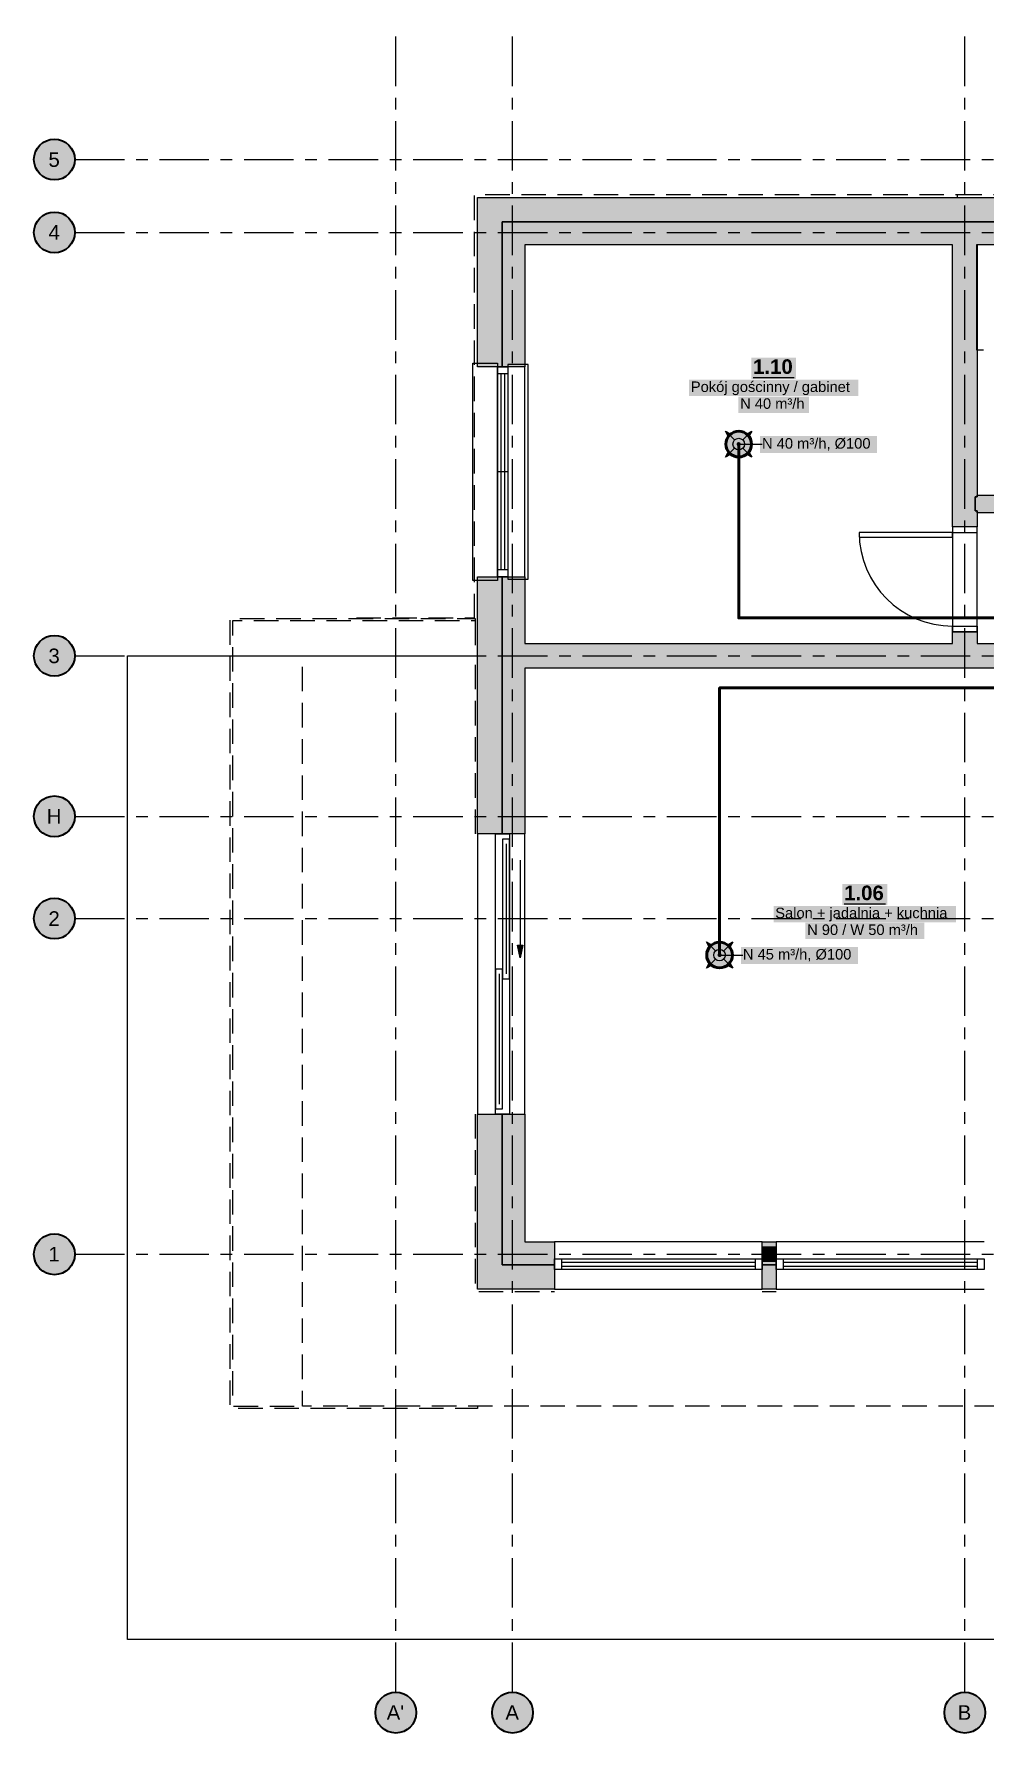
# Model space of a CAD drawing. Header units: metres. Extents: x -4.1 to 19.5, y -4.1 to 10.4.
# Drawn here: x -4.1 to 4.04, y -4.1 to 10.45 of the extents above; entities that cross this region are included whole.
import ezdxf

# ---------------------------------------------------------------- set-up
doc = ezdxf.new("R2010")
doc.units = ezdxf.units.M
for name, pattern in [('KRESKOWA', [5.25, 4.2, -1.05]), ('KRESKOWA_DROBNA', [3.15, 2.1, -1.05]), ('PUNKTOWA', [10.5, 8.4, -1.05, 0, -1.05])]:
    doc.linetypes.add(name, pattern=pattern)
doc.layers.add('A-MASKA', color=7, linetype='Continuous', lineweight=18)
doc.layers.add('S-OPISY', color=2, linetype='Continuous', lineweight=25)
for name, color, linetype, lineweight, true_color in [('I-OSIE', 8, 'PUNKTOWA', 18, 0x7a7a7a), ('I-PODKLAD', 8, 'Continuous', 18, 0x9a9a9a), ('I-PODKLAD-SCIANY', 8, 'Continuous', 25, 0x6e6e6e), ('I-PODKLAD-WYPELN', 254, 'Continuous', 18, 0xe6e6e6), ('I-POMIESZCZENIA', 8, 'Continuous', 25, 0x4a4a4a), ('S-WENT', 3, 'Continuous', 35, 0x008a00)]:
    doc.layers.add(name, color=color, linetype=linetype, lineweight=lineweight, true_color=true_color)
doc.styles.add('PL_ARIAL', font='arial.ttf')
doc.styles.add('PL_ARIAL_B', font='arialbd.ttf')

msp = doc.modelspace()

# ---------------------------------------------------------------- hatches: boundary and pattern name
at = {"layer": 'A-MASKA', "true_color": 0xffffff}
for points in [[(2.046, 7.496), (2.429, 7.496), (2.429, 7.679), (2.046, 7.679)], [(1.513, 7.349), (2.962, 7.349), (2.962, 7.489), (1.513, 7.489)], [(1.935, 7.205), (2.54, 7.205), (2.54, 7.345), (1.935, 7.345)], [(2.12, 6.862), (3.122, 6.862), (3.122, 7.007), (2.12, 7.007)], [(2.826, 2.99), (3.21, 2.99), (3.21, 3.172), (2.826, 3.172)], [(2.236, 2.843), (3.8, 2.843), (3.8, 2.983), (2.236, 2.983)], [(2.509, 2.699), (3.527, 2.699), (3.527, 2.839), (2.509, 2.839)], [(1.957, 2.487), (2.959, 2.487), (2.959, 2.632), (1.957, 2.632)]]:
    msp.add_hatch(color=7, dxfattribs=at).paths.add_polyline_path(points)
at = {"layer": 'I-OSIE', "true_color": 0xffffff}
for points in [[(-3.75, 9.375), (-3.751, 9.398), (-3.756, 9.42), (-3.763, 9.442), (-3.773, 9.463), (-3.786, 9.482), (-3.801, 9.499), (-3.818, 9.514), (-3.837, 9.527), (-3.858, 9.537), (-3.88, 9.544), (-3.902, 9.549), (-3.925, 9.55), (-3.948, 9.549), (-3.97, 9.544), (-3.992, 9.537), (-4.013, 9.527), (-4.032, 9.514), (-4.049, 9.499), (-4.064, 9.482), (-4.077, 9.463), (-4.087, 9.442), (-4.094, 9.42), (-4.099, 9.398), (-4.1, 9.375), (-4.099, 9.352), (-4.094, 9.33), (-4.087, 9.308), (-4.077, 9.287), (-4.064, 9.268), (-4.049, 9.251), (-4.032, 9.236), (-4.013, 9.223), (-3.992, 9.213), (-3.97, 9.206), (-3.948, 9.201), (-3.925, 9.2), (-3.902, 9.201), (-3.88, 9.206), (-3.858, 9.213), (-3.837, 9.223), (-3.818, 9.236), (-3.801, 9.251), (-3.786, 9.268), (-3.773, 9.287), (-3.763, 9.308), (-3.756, 9.33), (-3.751, 9.352)], [(-3.75, 8.75), (-3.751, 8.773), (-3.756, 8.795), (-3.763, 8.817), (-3.773, 8.838), (-3.786, 8.857), (-3.801, 8.874), (-3.818, 8.889), (-3.837, 8.902), (-3.858, 8.912), (-3.88, 8.919), (-3.902, 8.924), (-3.925, 8.925), (-3.948, 8.924), (-3.97, 8.919), (-3.992, 8.912), (-4.013, 8.902), (-4.032, 8.889), (-4.049, 8.874), (-4.064, 8.857), (-4.077, 8.838), (-4.087, 8.817), (-4.094, 8.795), (-4.099, 8.773), (-4.1, 8.75), (-4.099, 8.727), (-4.094, 8.705), (-4.087, 8.683), (-4.077, 8.662), (-4.064, 8.643), (-4.049, 8.626), (-4.032, 8.611), (-4.013, 8.598), (-3.992, 8.588), (-3.97, 8.581), (-3.948, 8.576), (-3.925, 8.575), (-3.902, 8.576), (-3.88, 8.581), (-3.858, 8.588), (-3.837, 8.598), (-3.818, 8.611), (-3.801, 8.626), (-3.786, 8.643), (-3.773, 8.662), (-3.763, 8.683), (-3.756, 8.705), (-3.751, 8.727)], [(-3.75, 5.125), (-3.751, 5.148), (-3.756, 5.17), (-3.763, 5.192), (-3.773, 5.213), (-3.786, 5.232), (-3.801, 5.249), (-3.818, 5.264), (-3.837, 5.277), (-3.858, 5.287), (-3.88, 5.294), (-3.902, 5.299), (-3.925, 5.3), (-3.948, 5.299), (-3.97, 5.294), (-3.992, 5.287), (-4.013, 5.277), (-4.032, 5.264), (-4.049, 5.249), (-4.064, 5.232), (-4.077, 5.213), (-4.087, 5.192), (-4.094, 5.17), (-4.099, 5.148), (-4.1, 5.125), (-4.099, 5.102), (-4.094, 5.08), (-4.087, 5.058), (-4.077, 5.037), (-4.064, 5.018), (-4.049, 5.001), (-4.032, 4.986), (-4.013, 4.973), (-3.992, 4.963), (-3.97, 4.956), (-3.948, 4.951), (-3.925, 4.95), (-3.902, 4.951), (-3.88, 4.956), (-3.858, 4.963), (-3.837, 4.973), (-3.818, 4.986), (-3.801, 5.001), (-3.786, 5.018), (-3.773, 5.037), (-3.763, 5.058), (-3.756, 5.08), (-3.751, 5.102)], [(-3.75, 3.75), (-3.751, 3.773), (-3.756, 3.795), (-3.763, 3.817), (-3.773, 3.837), (-3.786, 3.857), (-3.801, 3.874), (-3.818, 3.889), (-3.837, 3.902), (-3.858, 3.912), (-3.88, 3.919), (-3.902, 3.924), (-3.925, 3.925), (-3.948, 3.924), (-3.97, 3.919), (-3.992, 3.912), (-4.013, 3.902), (-4.032, 3.889), (-4.049, 3.874), (-4.064, 3.857), (-4.077, 3.837), (-4.087, 3.817), (-4.094, 3.795), (-4.099, 3.773), (-4.1, 3.75), (-4.099, 3.727), (-4.094, 3.705), (-4.087, 3.683), (-4.077, 3.663), (-4.064, 3.643), (-4.049, 3.626), (-4.032, 3.611), (-4.013, 3.598), (-3.992, 3.588), (-3.97, 3.581), (-3.948, 3.576), (-3.925, 3.575), (-3.902, 3.576), (-3.88, 3.581), (-3.858, 3.588), (-3.837, 3.598), (-3.818, 3.611), (-3.801, 3.626), (-3.786, 3.643), (-3.773, 3.663), (-3.763, 3.683), (-3.756, 3.705), (-3.751, 3.727)], [(-3.75, 2.875), (-3.751, 2.898), (-3.756, 2.92), (-3.763, 2.942), (-3.773, 2.962), (-3.786, 2.982), (-3.801, 2.999), (-3.818, 3.014), (-3.837, 3.027), (-3.858, 3.037), (-3.88, 3.044), (-3.902, 3.049), (-3.925, 3.05), (-3.948, 3.049), (-3.97, 3.044), (-3.992, 3.037), (-4.013, 3.027), (-4.032, 3.014), (-4.049, 2.999), (-4.064, 2.982), (-4.077, 2.962), (-4.087, 2.942), (-4.094, 2.92), (-4.099, 2.898), (-4.1, 2.875), (-4.099, 2.852), (-4.094, 2.83), (-4.087, 2.808), (-4.077, 2.788), (-4.064, 2.768), (-4.049, 2.751), (-4.032, 2.736), (-4.013, 2.723), (-3.992, 2.713), (-3.97, 2.706), (-3.948, 2.701), (-3.925, 2.7), (-3.902, 2.701), (-3.88, 2.706), (-3.858, 2.713), (-3.837, 2.723), (-3.818, 2.736), (-3.801, 2.751), (-3.786, 2.768), (-3.773, 2.788), (-3.763, 2.808), (-3.756, 2.83), (-3.751, 2.852)], [(-3.75, 0), (-3.751, 0.023), (-3.756, 0.045), (-3.763, 0.067), (-3.773, 0.087), (-3.786, 0.107), (-3.801, 0.124), (-3.818, 0.139), (-3.837, 0.152), (-3.858, 0.162), (-3.88, 0.169), (-3.902, 0.174), (-3.925, 0.175), (-3.948, 0.174), (-3.97, 0.169), (-3.992, 0.162), (-4.013, 0.152), (-4.032, 0.139), (-4.049, 0.124), (-4.064, 0.107), (-4.077, 0.087), (-4.087, 0.067), (-4.094, 0.045), (-4.099, 0.023), (-4.1, 0), (-4.099, -0.023), (-4.094, -0.045), (-4.087, -0.067), (-4.077, -0.088), (-4.064, -0.107), (-4.049, -0.124), (-4.032, -0.139), (-4.013, -0.152), (-3.992, -0.162), (-3.97, -0.169), (-3.948, -0.174), (-3.925, -0.175), (-3.902, -0.174), (-3.88, -0.169), (-3.858, -0.162), (-3.837, -0.152), (-3.818, -0.139), (-3.801, -0.124), (-3.786, -0.107), (-3.773, -0.088), (-3.763, -0.067), (-3.756, -0.045), (-3.751, -0.023)], [(-0.825, -3.925), (-0.826, -3.902), (-0.831, -3.88), (-0.838, -3.858), (-0.848, -3.837), (-0.861, -3.818), (-0.876, -3.801), (-0.893, -3.786), (-0.913, -3.773), (-0.933, -3.763), (-0.955, -3.756), (-0.977, -3.751), (-1, -3.75), (-1.023, -3.751), (-1.045, -3.756), (-1.067, -3.763), (-1.088, -3.773), (-1.107, -3.786), (-1.124, -3.801), (-1.139, -3.818), (-1.152, -3.837), (-1.162, -3.858), (-1.169, -3.88), (-1.174, -3.902), (-1.175, -3.925), (-1.174, -3.948), (-1.169, -3.97), (-1.162, -3.992), (-1.152, -4.013), (-1.139, -4.032), (-1.124, -4.049), (-1.107, -4.064), (-1.088, -4.077), (-1.067, -4.087), (-1.045, -4.094), (-1.023, -4.099), (-1, -4.1), (-0.977, -4.099), (-0.955, -4.094), (-0.933, -4.087), (-0.913, -4.077), (-0.893, -4.064), (-0.876, -4.049), (-0.861, -4.032), (-0.848, -4.013), (-0.838, -3.992), (-0.831, -3.97), (-0.826, -3.948)], [(0.175, -3.925), (0.174, -3.902), (0.169, -3.88), (0.162, -3.858), (0.152, -3.837), (0.139, -3.818), (0.124, -3.801), (0.107, -3.786), (0.087, -3.773), (0.067, -3.763), (0.045, -3.756), (0.023, -3.751), (0, -3.75), (-0.023, -3.751), (-0.045, -3.756), (-0.067, -3.763), (-0.088, -3.773), (-0.107, -3.786), (-0.124, -3.801), (-0.139, -3.818), (-0.152, -3.837), (-0.162, -3.858), (-0.169, -3.88), (-0.174, -3.902), (-0.175, -3.925), (-0.174, -3.948), (-0.169, -3.97), (-0.162, -3.992), (-0.152, -4.013), (-0.139, -4.032), (-0.124, -4.049), (-0.107, -4.064), (-0.088, -4.077), (-0.067, -4.087), (-0.045, -4.094), (-0.023, -4.099), (0, -4.1), (0.023, -4.099), (0.045, -4.094), (0.067, -4.087), (0.087, -4.077), (0.107, -4.064), (0.124, -4.049), (0.139, -4.032), (0.152, -4.013), (0.162, -3.992), (0.169, -3.97), (0.174, -3.948)], [(4.05, -3.925), (4.049, -3.902), (4.044, -3.88), (4.037, -3.858), (4.027, -3.837), (4.014, -3.818), (3.999, -3.801), (3.982, -3.786), (3.962, -3.773), (3.942, -3.763), (3.92, -3.756), (3.898, -3.751), (3.875, -3.75), (3.852, -3.751), (3.83, -3.756), (3.808, -3.763), (3.788, -3.773), (3.768, -3.786), (3.751, -3.801), (3.736, -3.818), (3.723, -3.837), (3.713, -3.858), (3.706, -3.88), (3.701, -3.902), (3.7, -3.925), (3.701, -3.948), (3.706, -3.97), (3.713, -3.992), (3.723, -4.013), (3.736, -4.032), (3.751, -4.049), (3.768, -4.064), (3.788, -4.077), (3.808, -4.087), (3.83, -4.094), (3.852, -4.099), (3.875, -4.1), (3.898, -4.099), (3.92, -4.094), (3.942, -4.087), (3.962, -4.077), (3.982, -4.064), (3.999, -4.049), (4.014, -4.032), (4.027, -4.013), (4.037, -3.992), (4.044, -3.97), (4.049, -3.948)]]:
    msp.add_hatch(color=7, dxfattribs=at).paths.add_polyline_path(points)
at = {"layer": 'I-PODKLAD-WYPELN', "true_color": 0xe4e4e4}
h = msp.add_hatch(color=7, dxfattribs=at)
h.paths.add_polyline_path([(4.25, 6.5), (4.25, 6.365), (4.25, 6.365), (4.25, 6.365), (4.25, 6.35), (4.25, 6.35), (4.25, 6.35), (3.98, 6.35), (3.98, 6.35), (3.98, 6.35), (3.98, 6.23), (3.965, 6.23), (3.77, 6.23), (3.77, 8.645), (0.105, 8.645), (0.105, 8.645), (0.105, 8.645), (0.105, 8.645), (0.105, 8.645), (0.105, 8.645), (0.105, 7.6), (0.105, 7.6), (0.105, 7.6), (-0.09, 7.6), (-0.09, 7.6), (-0.09, 7.6), (-0.09, 7.6), (-0.09, 7.6), (-0.3, 7.6), (-0.3, 7.6), (-0.3, 7.6), (-0.3, 9.05), (-0.3, 9.05), (-0.3, 9.05), (-0.3, 9.05), (4.3, 9.05), (4.3, 8.84), (4.3, 8.84), (4.3, 8.84), (4.3, 8.84), (4.3, 8.645), (4.3, 8.645), (4.3, 8.645), (3.98, 8.645), (3.98, 6.5), (3.98, 6.5), (3.98, 6.5), (3.98, 6.5), (3.98, 6.5), (4.25, 6.5), (4.25, 6.5), (4.25, 6.5), (4.25, 6.5)])
h.paths.add_polyline_path([(0.09, 8.66), (0.09, 8.66), (0.098, 8.652)], flags=0)
h.paths.add_polyline_path([(-0.09, 8.66), (-0.09, 8.66), (-0.09, 8.66), (-0.09, 8.66), (-0.09, 8.66)], flags=0)
h.paths.add_polyline_path([(-0.09, 8.84), (-0.09, 8.84), (-0.09, 8.84), (-0.09, 8.84), (-0.09, 8.84), (-0.09, 8.84)], flags=0)
for points in [[(3.77, 5.23), (3.77, 5.33), (3.965, 5.33), (3.98, 5.33), (3.98, 5.23), (4.2, 5.23), (4.2, 5.23), (4.2, 5.23), (4.2, 5.23), (4.2, 5.23), (4.2, 5.035), (4.2, 5.035), (4.2, 5.035), (4.2, 5.02), (4.2, 5.02), (4.2, 5.02), (0.105, 5.02), (0.105, 5.02), (0.105, 5.02), (0.105, 3.6), (0.105, 3.6), (0.105, 3.6), (-0.09, 3.6), (-0.09, 3.6), (-0.09, 3.6), (-0.09, 3.6), (-0.09, 3.6), (-0.3, 3.6), (-0.3, 3.6), (-0.3, 3.6), (-0.3, 5.8), (-0.3, 5.8), (-0.3, 5.8), (-0.09, 5.8), (-0.09, 5.8), (-0.09, 5.8), (-0.09, 5.8), (-0.09, 5.8), (0.105, 5.8), (0.105, 5.8), (0.105, 5.8), (0.105, 5.23), (0.105, 5.23), (0.105, 5.23), (0.105, 5.23), (0.105, 5.23)], [(2.14, -0.3), (2.14, -0.3), (2.14, -0.09), (2.14, -0.09), (2.14, -0.09), (2.14, -0.09), (2.14, -0.09), (2.14, -0.06), (2.14, -0.06), (2.14, -0.06), (2.14, -0.06), (2.14, 0.06), (2.14, 0.06), (2.14, 0.06), (2.14, 0.06), (2.14, 0.105), (2.14, 0.105), (2.14, 0.105), (2.26, 0.105), (2.26, 0.105), (2.26, 0.105), (2.26, 0.06), (2.26, 0.06), (2.26, 0.06), (2.26, 0.06), (2.26, -0.06), (2.26, -0.06), (2.26, -0.06), (2.26, -0.06), (2.26, -0.09), (2.26, -0.09), (2.26, -0.09), (2.26, -0.09), (2.26, -0.09), (2.26, -0.3), (2.26, -0.3), (2.26, -0.3), (2.14, -0.3)]]:
    msp.add_hatch(color=7, dxfattribs=at).paths.add_polyline_path(points)
at = {"layer": 'I-PODKLAD-WYPELN', "true_color": 0xcfcfcf}
for points in [[(0.065, 2.539), (0.042, 2.647), (0.088, 2.647)], [(2.26, -0.06), (2.14, -0.06), (2.14, 0.06), (2.26, 0.06)]]:
    msp.add_hatch(color=7, dxfattribs=at).paths.add_polyline_path(points)
at = {"layer": 'I-PODKLAD-WYPELN', "true_color": 0xe4e4e4}
h = msp.add_hatch(color=7, dxfattribs=at)
h.paths.add_polyline_path([(0.36, -0.09), (0.36, -0.09), (0.36, -0.09), (0.36, -0.09), (0.36, -0.3), (0.36, -0.3), (0.36, -0.3), (-0.3, -0.3), (-0.3, -0.3), (-0.3, -0.3), (-0.3, -0.3), (-0.3, -0.3), (-0.3, 1.2), (-0.3, 1.2), (-0.3, 1.2), (-0.09, 1.2), (-0.09, 1.2), (-0.09, 1.2), (-0.09, 1.2), (-0.09, 1.2), (0.105, 1.2), (0.105, 1.2), (0.105, 1.2), (0.105, 0.105), (0.105, 0.105), (0.105, 0.105), (0.105, 0.105), (0.105, 0.105), (0.36, 0.105), (0.36, 0.105), (0.36, 0.105), (0.36, -0.09)])
h.paths.add_polyline_path([(-0.09, -0.09), (-0.09, -0.09), (-0.09, -0.09), (-0.09, -0.09), (-0.09, -0.09), (-0.09, -0.09)], flags=0)
h.paths.add_polyline_path([(-0.09, 0.09), (-0.09, 0.09), (-0.09, 0.09), (-0.09, 0.09), (-0.09, 0.09)], flags=0)
at = {"layer": 'S-OPISY', "true_color": 0x000000}
for points in [[(1.955, 6.938), (1.954, 6.942), (1.953, 6.946), (1.95, 6.95), (1.946, 6.953), (1.942, 6.954), (1.938, 6.955), (1.933, 6.954), (1.929, 6.953), (1.925, 6.95), (1.922, 6.946), (1.921, 6.942), (1.92, 6.938), (1.921, 6.933), (1.922, 6.929), (1.925, 6.925), (1.929, 6.922), (1.933, 6.921), (1.938, 6.92), (1.942, 6.921), (1.946, 6.922), (1.95, 6.925), (1.953, 6.929), (1.954, 6.933)], [(1.792, 2.562), (1.791, 2.567), (1.789, 2.571), (1.787, 2.575), (1.783, 2.578), (1.779, 2.579), (1.774, 2.58), (1.77, 2.579), (1.765, 2.578), (1.762, 2.575), (1.759, 2.571), (1.757, 2.567), (1.757, 2.562), (1.757, 2.558), (1.759, 2.554), (1.762, 2.55), (1.765, 2.547), (1.77, 2.546), (1.774, 2.545), (1.779, 2.546), (1.783, 2.547), (1.787, 2.55), (1.789, 2.554), (1.791, 2.558)]]:
    msp.add_hatch(color=7, dxfattribs=at).paths.add_polyline_path(points)
at = {"layer": 'S-WENT', "true_color": 0x000000}
for points in [[(1.825, 7.05), (1.868, 7.026), (1.849, 7.007)], [(2.05, 7.05), (2.026, 7.007), (2.007, 7.026)], [(1.825, 6.825), (1.849, 6.868), (1.868, 6.849)], [(2.05, 6.825), (2.007, 6.849), (2.026, 6.868)], [(1.661, 2.675), (1.705, 2.651), (1.686, 2.632)], [(1.887, 2.675), (1.863, 2.632), (1.843, 2.651)], [(1.661, 2.45), (1.686, 2.493), (1.705, 2.474)], [(1.887, 2.45), (1.843, 2.474), (1.863, 2.493)]]:
    msp.add_hatch(color=7, dxfattribs=at).paths.add_polyline_path(points)
at = {"layer": 'S-WENT', "true_color": 0xffffff}
for points in [[(2.047, 6.938), (2.046, 6.957), (2.041, 6.975), (2.033, 6.992), (2.022, 7.008), (2.008, 7.022), (1.992, 7.033), (1.975, 7.041), (1.957, 7.046), (1.938, 7.048), (1.918, 7.046), (1.9, 7.041), (1.882, 7.033), (1.867, 7.022), (1.853, 7.008), (1.842, 6.992), (1.834, 6.975), (1.829, 6.957), (1.827, 6.938), (1.829, 6.918), (1.834, 6.9), (1.842, 6.883), (1.853, 6.867), (1.867, 6.853), (1.882, 6.842), (1.9, 6.834), (1.918, 6.829), (1.938, 6.827), (1.957, 6.829), (1.975, 6.834), (1.992, 6.842), (2.008, 6.853), (2.022, 6.867), (2.033, 6.883), (2.041, 6.9), (2.046, 6.918)], [(1.884, 2.562), (1.883, 2.582), (1.878, 2.6), (1.869, 2.617), (1.858, 2.633), (1.845, 2.647), (1.829, 2.658), (1.812, 2.666), (1.793, 2.671), (1.774, 2.672), (1.755, 2.671), (1.737, 2.666), (1.719, 2.658), (1.703, 2.647), (1.69, 2.633), (1.679, 2.617), (1.671, 2.6), (1.666, 2.582), (1.664, 2.562), (1.666, 2.543), (1.671, 2.525), (1.679, 2.507), (1.69, 2.492), (1.703, 2.478), (1.719, 2.467), (1.737, 2.459), (1.755, 2.454), (1.774, 2.452), (1.793, 2.454), (1.812, 2.459), (1.829, 2.467), (1.845, 2.478), (1.858, 2.492), (1.869, 2.507), (1.878, 2.525), (1.883, 2.543)]]:
    msp.add_hatch(color=7, dxfattribs=at).paths.add_polyline_path(points)

# ---------------------------------------------------------------- linework, layer by layer
at = {"layer": 'I-OSIE', "linetype": 'PUNKTOWA', "lineweight": 25, "ltscale": 0.050462, "flags": 128}
for points in [[(-1, -3.75), (-1, 10.45)], [(0, -3.75), (0, 10.45)], [(3.875, -3.75), (3.875, 10.45)]]:
    msp.add_lwpolyline(points, dxfattribs=at)
at = {"layer": 'I-OSIE', "linetype": 'PUNKTOWA', "lineweight": 25, "ltscale": 0.050565, "flags": 128}
for points in [[(-3.75, 9.375), (19.505, 9.375)], [(-3.75, 8.75), (19.505, 8.75)], [(-3.75, 5.125), (19.505, 5.125)], [(-3.75, 3.75), (19.505, 3.75)], [(-3.75, 2.875), (19.505, 2.875)], [(-3.75, 0), (19.505, 0)]]:
    msp.add_lwpolyline(points, dxfattribs=at)
at = {"layer": 'I-OSIE', "linetype": 'Continuous', "lineweight": 35, "ltscale": 0.05}
for centre in [(-3.925, 9.375), (-3.925, 8.75), (-3.925, 5.125), (-3.925, 3.75), (-3.925, 2.875), (-3.925, 0), (-1, -3.925), (0, -3.925), (3.875, -3.925)]:
    msp.add_circle(centre, 0.175, dxfattribs=at)
at = {"layer": 'I-PODKLAD', "linetype": 'KRESKOWA', "lineweight": 13, "ltscale": 0.05, "flags": 128}
for points in [[(-0.325, 5.446), (-0.325, 9.075), (3.81, 9.075), (3.81, 9.05)], [(3.811, 9.075), (8.565, 9.075)], [(-0.3, -1.3), (-0.3, -1.32), (-2.42, -1.32), (-2.42, 5.445), (-0.32, 5.445), (-0.32, 5.425), (-2.4, 5.425), (-2.4, -1.3), (-1.8, -1.3)], [(-1.335, 5.446), (-1.335, 5.45), (-0.326, 5.45)], [(-0.32, 5.425), (-0.32, 5.125)], [(13.251, -0.32), (13.8, -0.32), (13.8, -1.3), (-1.8, -1.3), (-1.8, 5.125), (-0.32, 5.125), (-0.32, 3.6)], [(-0.32, 1.2), (-0.32, -0.32), (0.359, -0.32)], [(2.14, -0.32), (2.26, -0.32)]]:
    msp.add_lwpolyline(points, dxfattribs=at)
at = {"layer": 'I-PODKLAD', "lineweight": 18, "ltscale": 0.05}
for points in [[(3.985, 8.645), (3.975, 8.645), (3.975, 7.745), (3.985, 7.745)], [(-0.13, 7.63), (-0.13, 5.77), (-0.34, 5.77), (-0.34, 7.63)], [(-0.04, 7.6), (-0.04, 5.8), (-0.13, 5.8), (-0.13, 7.6)], [(-0.04, 7.62), (-0.04, 5.78), (0.135, 5.78), (0.135, 7.62)], [(3.77, 6.18), (2.97, 6.18), (2.97, 6.14), (3.77, 6.14)], [(3.77, 6.23), (3.77, 6.18), (3.98, 6.18), (3.98, 6.23)], [(3.77, 5.33), (3.77, 5.38), (3.98, 5.38), (3.98, 5.33)], [(-0.025, 3.6), (-0.025, 1.2), (-0.145, 1.2), (-0.145, 3.6)], [(-0.085, 3.555), (-0.085, 2.36), (-0.025, 2.36), (-0.025, 3.555)], [(0.065, 2.539), (0.042, 2.647), (0.088, 2.647)], [(-0.145, 2.44), (-0.145, 1.245), (-0.085, 1.245), (-0.085, 2.44)], [(0.36, -0.04), (2.14, -0.04), (2.14, -0.13), (0.36, -0.13)], [(2.26, -0.04), (4.04, -0.04), (4.04, -0.13), (2.26, -0.13)]]:
    msp.add_lwpolyline(points, close=True, dxfattribs=at)
at = {"layer": 'I-PODKLAD', "linetype": 'KRESKOWA_DROBNA', "lineweight": 18, "ltscale": 0.05, "flags": 128}
msp.add_lwpolyline([(5.18, 8.645), (3.98, 8.645), (3.98, 7.745), (5.18, 7.745)], close=True, dxfattribs=at)
at = {"layer": 'I-PODKLAD', "lineweight": 13, "ltscale": 0.05}
for points in [[(0.105, 5.801), (0.105, 7.599)], [(3.77, 6.229), (3.77, 5.33)], [(3.98, 5.33), (3.98, 6.229)], [(12.3, -0.3), (12.3, -3.3), (-3.3, -3.3), (-3.3, 5.125), (-0.3, 5.125)], [(-0.3, 3.599), (-0.3, 1.2)], [(0.105, 1.2), (0.105, 3.599)], [(2.139, 0.105), (0.36, 0.105)], [(4.04, 0.105), (2.26, 0.105)], [(0.36, -0.3), (2.139, -0.3)], [(2.26, -0.3), (4.04, -0.3)]]:
    msp.add_lwpolyline(points, dxfattribs=at)
at = {"layer": 'I-PODKLAD', "lineweight": 18, "ltscale": 0.05}
for points in [[(-0.04, 7.54), (-0.13, 7.54)], [(-0.101, 7.54), (-0.101, 5.86)], [(-0.069, 7.54), (-0.069, 5.86)], [(-0.04, 6.7), (-0.13, 6.7)], [(-0.04, 5.86), (-0.13, 5.86)], [(-0.055, 3.515), (-0.055, 2.4)], [(0.065, 3.376), (0.065, 2.539)], [(-0.115, 2.4), (-0.115, 1.285)], [(0.42, -0.04), (0.42, -0.13)], [(0.42, -0.069), (2.08, -0.069)], [(0.42, -0.101), (2.08, -0.101)], [(2.08, -0.04), (2.08, -0.13)], [(2.32, -0.04), (2.32, -0.13)], [(2.32, -0.069), (3.98, -0.069)], [(2.32, -0.101), (3.98, -0.101)], [(3.98, -0.04), (3.98, -0.13)]]:
    msp.add_lwpolyline(points, dxfattribs=at)
at = {"layer": 'I-PODKLAD', "lineweight": 13, "ltscale": 0.05}
msp.add_arc((3.77, 6.18), 0.8, -180, -90, dxfattribs=at)
at = {"layer": 'I-PODKLAD-SCIANY', "lineweight": 13, "ltscale": 0.05}
msp.add_lwpolyline([(4.3, 8.84), (-0.09, 8.84), (-0.09, 8.84), (-0.09, 8.84), (-0.09, 8.84), (-0.09, 8.84), (-0.09, 8.84), (-0.09, 8.84), (-0.09, 8.84), (-0.09, 8.84), (-0.09, 8.84), (-0.09, 8.84), (-0.09, 8.84), (-0.09, 8.84), (-0.09, 8.84), (-0.09, 8.84), (-0.09, 8.84), (-0.09, 8.84), (-0.09, 7.6), (-0.09, 7.6), (-0.09, 7.6), (-0.3, 7.6), (-0.3, 7.6), (-0.3, 7.6), (-0.3, 7.6), (-0.3, 9.05), (-0.3, 9.05), (-0.3, 9.05), (4.3, 9.05)], dxfattribs=at)
at = {"layer": 'I-PODKLAD-SCIANY', "lineweight": 25, "ltscale": 0.05}
for points in [[(4.3, 8.645), (3.98, 8.645), (3.98, 8.645), (3.98, 8.645), (3.98, 8.645), (3.98, 8.645), (3.98, 8.645), (3.98, 8.645), (3.98, 8.645), (3.98, 8.645), (3.98, 8.645), (3.98, 8.645), (3.98, 8.645), (3.98, 8.645), (3.98, 8.645), (3.98, 8.645), (3.98, 8.645), (3.98, 8.645), (3.98, 6.485), (3.98, 6.485), (3.98, 6.485), (3.965, 6.485), (3.965, 6.485), (3.965, 6.485), (3.965, 6.485), (3.965, 6.485), (3.965, 6.485), (3.965, 6.485), (3.965, 6.485), (3.965, 6.485), (3.965, 6.485), (3.965, 6.485), (3.965, 6.485), (3.965, 6.485), (3.965, 6.485), (3.965, 6.485), (3.965, 6.485), (3.965, 6.485), (3.965, 6.365), (3.965, 6.365), (3.965, 6.365), (3.965, 6.365), (3.965, 6.365), (3.965, 6.365), (3.965, 6.365), (3.965, 6.365), (3.965, 6.365), (3.965, 6.365), (3.965, 6.365), (3.965, 6.365), (3.965, 6.365), (3.965, 6.365), (3.965, 6.365), (3.965, 6.365), (3.965, 6.365), (3.98, 6.365), (3.98, 6.365), (3.98, 6.365), (3.98, 6.23), (3.98, 6.23), (3.98, 6.23), (3.77, 6.23), (3.77, 6.23), (3.77, 6.23), (3.77, 8.645), (3.77, 8.645), (3.77, 8.645), (3.77, 8.645), (3.77, 8.645), (3.77, 8.645), (3.77, 8.645), (3.77, 8.645), (3.77, 8.645), (3.77, 8.645), (3.77, 8.645), (3.77, 8.645), (3.77, 8.645), (3.77, 8.645), (3.77, 8.645), (3.77, 8.645), (3.77, 8.645), (0.105, 8.645), (0.105, 8.645), (0.105, 8.645), (0.105, 8.645), (0.105, 8.645), (0.105, 8.645), (0.105, 8.645), (0.105, 8.645), (0.105, 8.645), (0.105, 8.645), (0.105, 8.645), (0.105, 8.645), (0.105, 8.645), (0.105, 8.645), (0.105, 8.645), (0.105, 8.645), (0.105, 8.645), (0.105, 7.6), (0.105, 7.6), (0.105, 7.6), (-0.09, 7.6), (-0.09, 7.6), (-0.09, 7.6), (-0.09, 8.84), (-0.09, 8.84), (-0.09, 8.84), (-0.09, 8.84), (4.3, 8.84)], [(4.25, 6.35), (3.98, 6.35), (3.98, 6.35), (3.98, 6.35), (3.98, 6.35), (3.98, 6.365), (3.98, 6.365), (3.98, 6.365), (3.98, 6.365), (3.98, 6.365), (3.98, 6.365), (3.98, 6.365), (3.98, 6.365), (3.98, 6.365), (3.98, 6.365), (3.98, 6.365), (3.98, 6.365), (3.98, 6.365), (3.98, 6.365), (3.98, 6.365), (3.98, 6.365), (3.98, 6.365), (3.965, 6.365), (3.965, 6.365), (3.965, 6.365), (3.965, 6.365), (3.965, 6.365), (3.965, 6.485), (3.965, 6.485), (3.965, 6.485), (3.965, 6.485), (3.965, 6.485), (3.98, 6.485), (3.98, 6.485), (3.98, 6.485), (3.98, 6.485), (3.98, 6.485), (3.98, 6.485), (3.98, 6.485), (3.98, 6.485), (3.98, 6.485), (3.98, 6.485), (3.98, 6.485), (3.98, 6.485), (3.98, 6.485), (3.98, 6.485), (3.98, 6.485), (3.98, 6.485), (3.98, 6.485), (3.98, 6.5), (3.98, 6.5), (3.98, 6.5), (3.98, 6.5), (3.98, 6.5), (4.25, 6.5)], [(4.2, 5.02), (0.105, 5.02), (0.105, 5.02), (0.105, 5.02), (0.105, 5.02), (0.105, 5.02), (0.105, 5.02), (0.105, 5.02), (0.105, 5.02), (0.105, 5.02), (0.105, 5.02), (0.105, 5.02), (0.105, 5.02), (0.105, 5.02), (0.105, 5.02), (0.105, 5.02), (0.105, 5.02), (0.105, 5.02), (0.105, 3.6), (0.105, 3.6), (0.105, 3.6), (0.105, 3.6), (-0.09, 3.6), (-0.09, 3.6), (-0.09, 3.6), (-0.09, 3.6), (-0.09, 5.8), (-0.09, 5.8), (-0.09, 5.8), (0.105, 5.8), (0.105, 5.8), (0.105, 5.8), (0.105, 5.23), (0.105, 5.23), (0.105, 5.23), (0.105, 5.23), (0.105, 5.23), (0.105, 5.23), (0.105, 5.23), (0.105, 5.23), (0.105, 5.23), (0.105, 5.23), (0.105, 5.23), (0.105, 5.23), (0.105, 5.23), (0.105, 5.23), (0.105, 5.23), (0.105, 5.23), (0.105, 5.23), (3.77, 5.23), (3.77, 5.23), (3.77, 5.23), (3.77, 5.23), (3.77, 5.23), (3.77, 5.23), (3.77, 5.23), (3.77, 5.23), (3.77, 5.23), (3.77, 5.23), (3.77, 5.23), (3.77, 5.23), (3.77, 5.23), (3.77, 5.23), (3.77, 5.23), (3.77, 5.23), (3.77, 5.23), (3.77, 5.33), (3.77, 5.33), (3.77, 5.33), (3.98, 5.33), (3.98, 5.33), (3.98, 5.33), (3.98, 5.23), (3.98, 5.23), (3.98, 5.23), (3.98, 5.23), (3.98, 5.23), (3.98, 5.23), (3.98, 5.23), (3.98, 5.23), (3.98, 5.23), (3.98, 5.23), (3.98, 5.23), (3.98, 5.23), (3.98, 5.23), (3.98, 5.23), (3.98, 5.23), (3.98, 5.23), (3.98, 5.23), (4.2, 5.23)]]:
    msp.add_lwpolyline(points, dxfattribs=at)
at = {"layer": 'I-PODKLAD-SCIANY', "lineweight": 13, "ltscale": 0.05}
for points in [[(-0.3, 5.8), (-0.3, 5.8), (-0.09, 5.8), (-0.09, 5.8), (-0.09, 5.8), (-0.09, 3.6), (-0.09, 3.6), (-0.09, 3.6), (-0.09, 3.6), (-0.3, 3.6), (-0.3, 3.6), (-0.3, 3.6), (-0.3, 3.6), (-0.3, 5.8)], [(-0.3, -0.3), (-0.3, 1.2), (-0.3, 1.2), (-0.3, 1.2), (-0.3, 1.2), (-0.09, 1.2), (-0.09, 1.2), (-0.09, 1.2), (-0.09, 1.2), (-0.09, -0.09), (-0.09, -0.09), (-0.09, -0.09), (-0.09, -0.09), (-0.09, -0.09), (-0.09, -0.09), (-0.09, -0.09), (-0.09, -0.09), (-0.09, -0.09), (-0.09, -0.09), (-0.09, -0.09), (-0.09, -0.09), (-0.09, -0.09), (-0.09, -0.09), (-0.09, -0.09), (-0.09, -0.09), (-0.09, -0.09), (0.36, -0.09), (0.36, -0.09), (0.36, -0.09), (0.36, -0.09), (0.36, -0.3), (0.36, -0.3), (0.36, -0.3), (0.36, -0.3), (-0.3, -0.3), (-0.3, -0.3)], [(2.14, -0.3), (2.14, -0.3), (2.14, -0.3), (2.14, -0.09), (2.14, -0.09), (2.14, -0.09), (2.14, -0.09), (2.26, -0.09), (2.26, -0.09), (2.26, -0.09), (2.26, -0.09), (2.26, -0.09), (2.26, -0.3), (2.26, -0.3), (2.26, -0.3), (2.26, -0.3), (2.14, -0.3)]]:
    msp.add_lwpolyline(points, close=True, dxfattribs=at)
at = {"layer": 'I-PODKLAD-SCIANY', "lineweight": 25, "ltscale": 0.05}
for points in [[(-0.09, 0.09), (-0.09, 0.09), (-0.09, 1.2), (-0.09, 1.2), (-0.09, 1.2), (-0.09, 1.2), (0.105, 1.2), (0.105, 1.2), (0.105, 1.2), (0.105, 1.2), (0.105, 0.105), (0.105, 0.105), (0.105, 0.105), (0.105, 0.105), (0.105, 0.105), (0.105, 0.105), (0.105, 0.105), (0.105, 0.105), (0.105, 0.105), (0.105, 0.105), (0.105, 0.105), (0.105, 0.105), (0.105, 0.105), (0.105, 0.105), (0.105, 0.105), (0.105, 0.105), (0.105, 0.105), (0.36, 0.105), (0.36, 0.105), (0.36, 0.105), (0.36, 0.105), (0.36, -0.09), (0.36, -0.09), (0.36, -0.09), (0.36, -0.09), (-0.09, -0.09), (-0.09, -0.09), (-0.09, -0.09), (-0.09, -0.09), (-0.09, 0.09), (-0.09, 0.09)], [(2.14, 0.06), (2.14, 0.06), (2.14, 0.06), (2.14, 0.105), (2.14, 0.105), (2.14, 0.105), (2.14, 0.105), (2.26, 0.105), (2.26, 0.105), (2.26, 0.105), (2.26, 0.105), (2.26, 0.06), (2.26, 0.06), (2.26, 0.06), (2.26, 0.06), (2.14, 0.06)], [(2.14, 0.06), (2.14, 0.06), (2.14, 0.06), (2.26, 0.06), (2.26, 0.06), (2.26, 0.06), (2.26, -0.06), (2.26, -0.06), (2.26, -0.06), (2.14, -0.06), (2.14, -0.06), (2.14, -0.06)], [(2.14, -0.09), (2.14, -0.09), (2.14, -0.09), (2.14, -0.06), (2.14, -0.06), (2.14, -0.06), (2.14, -0.06), (2.26, -0.06), (2.26, -0.06), (2.26, -0.06), (2.26, -0.06), (2.26, -0.09), (2.26, -0.09), (2.26, -0.09), (2.26, -0.09), (2.14, -0.09)]]:
    msp.add_lwpolyline(points, close=True, dxfattribs=at)
at = {"layer": 'I-POMIESZCZENIA', "lineweight": 18, "ltscale": 0.05}
for points in [[(2.061, 7.509), (2.414, 7.509)], [(2.841, 3.002), (3.195, 3.002)]]:
    msp.add_lwpolyline(points, dxfattribs=at)
at = {"layer": 'S-OPISY', "lineweight": 25, "ltscale": 0.05}
for points in [[(1.938, 6.938), (2.138, 6.938)], [(1.774, 2.562), (1.974, 2.562)]]:
    msp.add_lwpolyline(points, dxfattribs=at)
at = {"layer": 'S-WENT', "lineweight": 25, "ltscale": 0.05}
for points in [[(1.825, 7.05), (1.868, 7.026), (1.849, 7.007)], [(2.05, 7.05), (2.026, 7.007), (2.007, 7.026)], [(1.825, 6.825), (1.849, 6.868), (1.868, 6.849)], [(2.05, 6.825), (2.007, 6.849), (2.026, 6.868)], [(1.661, 2.675), (1.705, 2.651), (1.686, 2.632)], [(1.887, 2.675), (1.863, 2.632), (1.843, 2.651)], [(1.661, 2.45), (1.686, 2.493), (1.705, 2.474)], [(1.887, 2.45), (1.843, 2.474), (1.863, 2.493)]]:
    msp.add_lwpolyline(points, close=True, dxfattribs=at)
at = {"layer": 'S-WENT', "linetype": 'Continuous', "lineweight": 25, "ltscale": 0.05, "flags": 128}
for points in [[(1.899, 6.976), (1.825, 7.05)], [(1.976, 6.976), (2.05, 7.05)], [(1.899, 6.899), (1.825, 6.825)], [(1.976, 6.899), (2.05, 6.825)], [(1.735, 2.601), (1.661, 2.675)], [(1.813, 2.601), (1.887, 2.675)], [(1.735, 2.524), (1.661, 2.45)], [(1.813, 2.524), (1.887, 2.45)]]:
    msp.add_lwpolyline(points, dxfattribs=at)
at = {"layer": 'S-WENT', "lineweight": 50, "ltscale": 0.05}
for points in [[(6.59, 4.16), (6.59, 4.85), (4.35, 4.85), (4.35, 5.45), (1.938, 5.45), (1.938, 6.938)], [(1.774, 2.562), (1.774, 4.85), (4.35, 4.85)]]:
    msp.add_lwpolyline(points, dxfattribs=at)
at = {"layer": 'S-WENT', "linetype": 'Continuous', "lineweight": 50, "ltscale": 0.05}
for centre in [(1.938, 6.938), (1.774, 2.562)]:
    msp.add_circle(centre, 0.11, dxfattribs=at)
at = {"layer": 'S-WENT', "linetype": 'Continuous', "lineweight": 25, "ltscale": 0.05}
for centre in [(1.938, 6.938), (1.774, 2.562)]:
    msp.add_circle(centre, 0.0495, dxfattribs=at)

# ---------------------------------------------------------------- texts
at = {"layer": 'I-OSIE', "style": 'PL_ARIAL'}
for s, p in [('5', (-3.976, 9.312)), ('4', (-3.976, 8.688)), ('3', (-3.976, 5.062)), ('H', (-3.991, 3.688)), ('2', (-3.976, 2.812)), ('1', (-3.976, -0.062)), ("A'", (-1.078, -3.987)), ('A', (-0.061, -3.987)), ('B', (3.814, -3.987))]:
    msp.add_text(s, height=0.125, dxfattribs=at).set_placement(p)
at = {"layer": 'I-POMIESZCZENIA'}
for s, height, style, p in [('1.10', 0.125, 'PL_ARIAL_B', (2.061, 7.539)), ('Pokój gościnny / gabinet', 0.09, 'PL_ARIAL', (1.528, 7.384)), ('N 40 m³/h', 0.09, 'PL_ARIAL', (1.95, 7.24)), ('1.06', 0.125, 'PL_ARIAL_B', (2.841, 3.032)), ('Salon + jadalnia + kuchnia', 0.09, 'PL_ARIAL', (2.251, 2.878)), ('N 90 / W 50 m³/h', 0.09, 'PL_ARIAL', (2.524, 2.734))]:
    msp.add_text(s, height=height, dxfattribs=dict(at, style=style)).set_placement(p)
at = {"layer": 'S-OPISY', "style": 'PL_ARIAL'}
for s, p in [('N 40 m³/h, Ø100', (2.138, 6.899)), ('N 45 m³/h, Ø100', (1.974, 2.524))]:
    msp.add_text(s, height=0.09, dxfattribs=at).set_placement(p)

doc.saveas('drawing.dxf')
